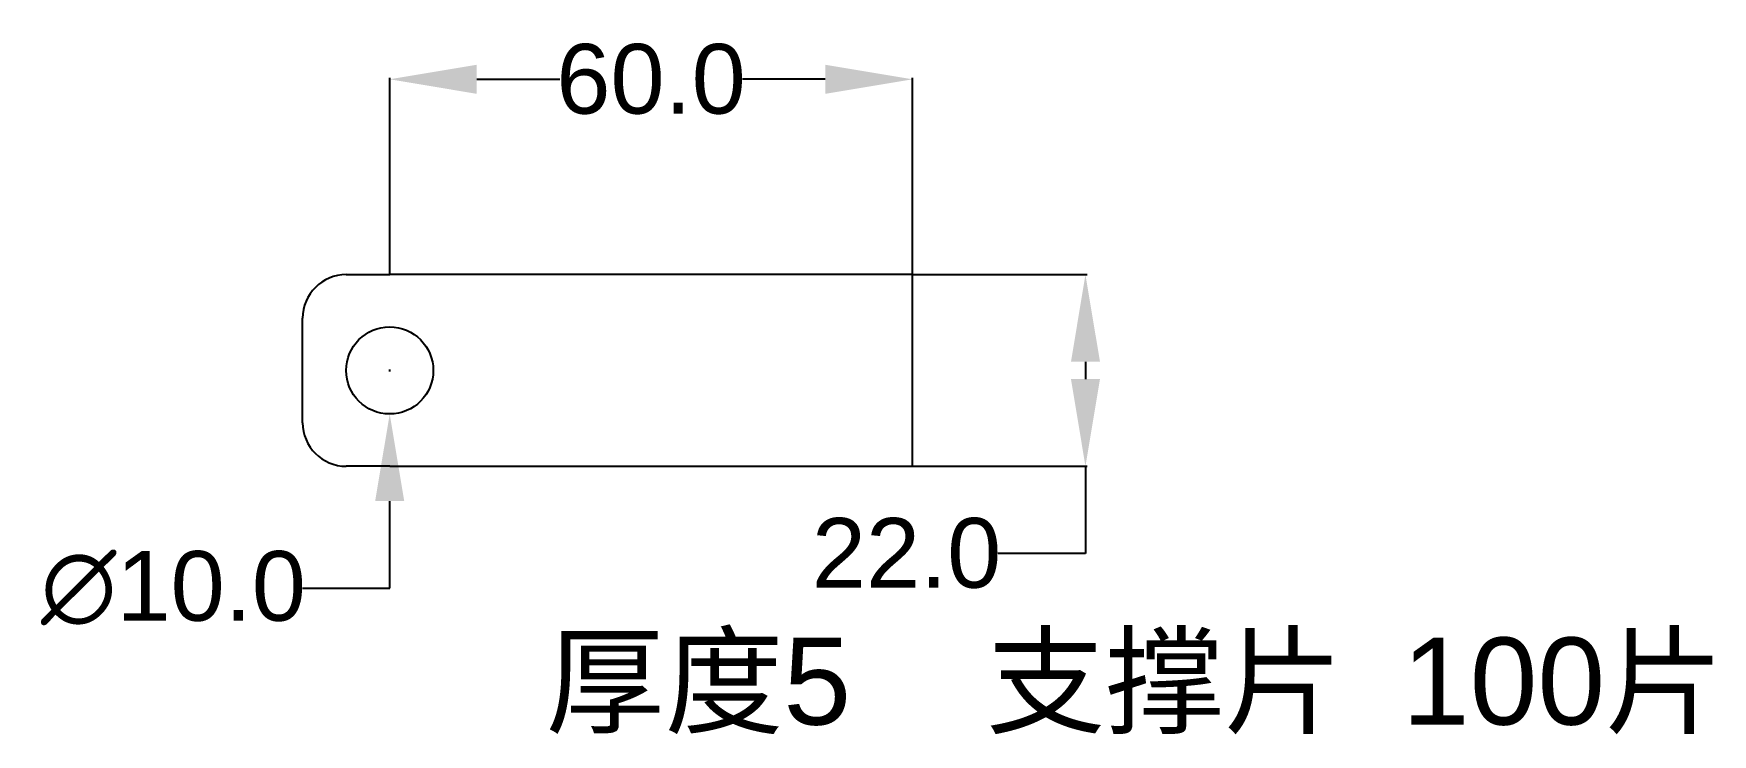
# Model space of a CAD drawing. Header units: millimetres. Extents: x -41 to 152, y -31 to 50.
import ezdxf

# ---------------------------------------------------------------- set-up
doc = ezdxf.new("R2010")
doc.units = ezdxf.units.MM
doc.styles.get("Standard").update_dxf_attribs({"font": 'arial.ttf'})
doc.dimstyles.get("Standard").update_dxf_attribs({"dimtxt": 8, "dimasz": 10, "dimexe": 0.18, "dimexo": 0.0625, "dimgap": 0.09, "dimtad": 0, "dimtih": 1, "dimtoh": 1, "dimdec": 1, "dimzin": 0, "dimdsep": 46, "dimtxsty": 'Standard', "dimcen": 0.09, "dimclrd": 3, "dimclre": 3, "dimclrt": 3, "dimadec": 0, "dimazin": 0, "dimtfac": 1, "dimtdec": 1, "dimtofl": 0, "dimtmove": 0, "dimatfit": 3, "dimfxl": 1, "dimtolj": 1, "dimtzin": 0, "dimarcsym": 0})

# ---------------------------------------------------------------- blocks, each defined once
blk = doc.blocks.new('*D2')
at = {"color": 3, "lineweight": -2, "transparency": 16777216}
for p, q in [((60.06, 22), (80.04, 22)), ((79.86, 12), (79.86, 10)), ((60.06, 0), (80.04, 0)), ((79.86, 0), (79.86, -10)), ((79.86, -10), (69.86, -10))]:
    blk.add_line(p, q, dxfattribs=at)
at = {"color": 3, "transparency": 16777216}
for points in [[(78.2, 12), (81.53, 12), (79.86, 22)], [(78.2, 10), (81.53, 10), (79.86, 0)]]:
    blk.add_solid(points, dxfattribs=at)
at = {"layer": 'Defpoints', "color": 0, "transparency": 16777216}
for p in [(60, 22), (60, 0), (79.86, 0)]:
    blk.add_point(p, dxfattribs=at)
at = {"color": 3, "transparency": 16777216, "insert": (59.33, -10), "char_height": 8, "attachment_point": 5}
blk.add_mtext('\\A1;22.0', dxfattribs=at)
blk = doc.blocks.new('*D3')
at = {"color": 3, "lineweight": -2, "transparency": 16777216}
for p, q in [((0, 22.07), (0, 44.61)), ((10, 44.43), (19.51, 44.43)), ((50, 44.43), (40.49, 44.43)), ((60, 22.07), (60, 44.61))]:
    blk.add_line(p, q, dxfattribs=at)
at = {"color": 3, "transparency": 16777216}
for points in [[(10, 46.1), (10, 42.76), (0, 44.43)], [(50, 46.1), (50, 42.76), (60, 44.43)]]:
    blk.add_solid(points, dxfattribs=at)
at = {"layer": 'Defpoints', "color": 0, "transparency": 16777216}
for p in [(60, 44.43), (0, 22), (60, 22)]:
    blk.add_point(p, dxfattribs=at)
at = {"color": 3, "transparency": 16777216, "insert": (30, 44.43), "char_height": 8, "attachment_point": 5}
blk.add_mtext('\\A1;60.0', dxfattribs=at)
blk = doc.blocks.new('*D4')
at = {"color": 3, "lineweight": -2, "transparency": 16777216}
for p, q in [((-0.09, 11), (0.09, 11)), ((0, 10.91), (0, 11.09)), ((0, -14), (0, -4)), ((-10, -14), (0, -14))]:
    blk.add_line(p, q, dxfattribs=at)
at = {"color": 3, "transparency": 16777216}
blk.add_solid([(-1.67, -4), (1.67, -4), (0, 6)], dxfattribs=at)
at = {"layer": 'Defpoints', "color": 0, "transparency": 16777216}
for p in [(0, 16), (0, 6)]:
    blk.add_point(p, dxfattribs=at)
at = {"color": 3, "transparency": 16777216, "insert": (-24.82, -14), "char_height": 8, "attachment_point": 5}
blk.add_mtext('\\A1;∅10.0', dxfattribs=at)

msp = doc.modelspace()

# ---------------------------------------------------------------- linework, layer by layer
at = {"color": 3}
for p, q in [((0, 24.91), (0, 25.09)), ((0, 24.91), (0, 25.09)), ((-0.09, 25), (0.09, 25)), ((-0.09, 25), (0.09, 25))]:
    msp.add_line(p, q, dxfattribs=at)
for p, q in [((-5, 22), (0, 22)), ((60, 22), (0, 22)), ((60, 0), (60, 22)), ((-10, 5), (-10, 17)), ((0, 0), (-5, 0)), ((0, 0), (60, 0))]:
    msp.add_line(p, q)
msp.add_circle((0, 11), 5)
for centre, start, end in [((-5, 17), 90, 180), ((-5, 5), 180, 270)]:
    msp.add_arc(centre, 5, start, end)

# ---------------------------------------------------------------- texts
at = {"insert": (17.91, -19.67), "char_height": 10, "attachment_point": 1}
msp.add_mtext_dynamic_manual_height_columns('{\\fSimSun|b0|i0|c134|p2;厚度}5    {\\fSimSun|b0|i0|c134|p2;支撑片 }100{\\fSimSun|b0|i0|c134|p2;片}', width=179.1748, gutter_width=12.5, heights=[0], dxfattribs=at)

# ---------------------------------------------------------------- dimensions: what is measured, and where the dimension line sits
dim = msp.add_linear_dim(base=(60, 44.43), p1=(0, 22), p2=(60, 22), dimstyle='Standard')
dim.commit()
dim.dimension.update_dxf_attribs({"geometry": '*D3', "text_midpoint": (30, 44.43)})
dim = msp.add_linear_dim(base=(79.86, 0), p1=(60, 22), p2=(60, 0), angle=90, dimstyle='Standard')
dim.commit()
dim.dimension.update_dxf_attribs({"geometry": '*D2', "text_midpoint": (59.33, -10)})
dim = msp.add_diameter_dim_2p(p1=(0, 16), p2=(0, 6), dimstyle='Standard')
dim.commit()
dim.dimension.update_dxf_attribs({"geometry": '*D4', "text_midpoint": (-24.82, -14)})

doc.saveas('drawing.dxf')
